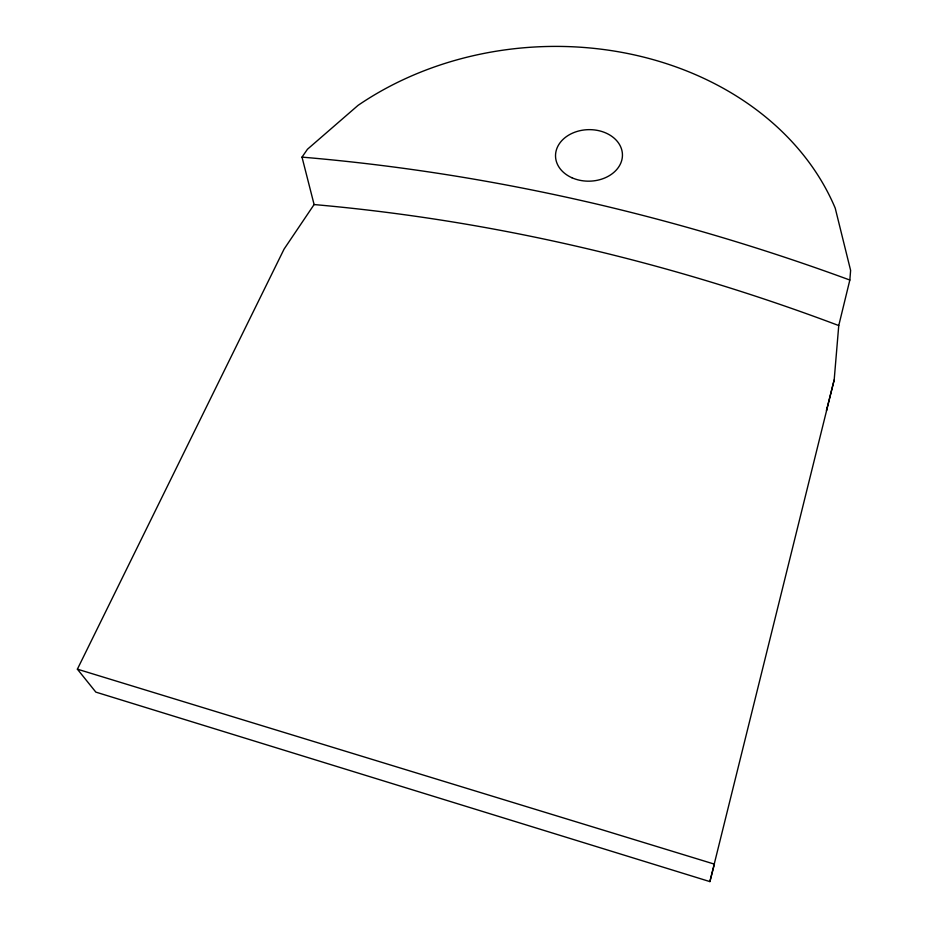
<?xml version="1.0" encoding="UTF-8"?>
<svg xmlns="http://www.w3.org/2000/svg" width="928" height="928" viewBox="0 0 928 928"><rect width="100%" height="100%" fill="white"/><g stroke="black" fill="none" stroke-linecap="round" stroke-linejoin="round"><path stroke-width="1.39" d="M709.885 881.6L834.179 379.923L838.75 325.554L849.839 280.036L850.616 270.396L835.223 208.15A302.203 245.816 -3 0 0 358.046 105.374L307.47 149.234L302.006 157.122L314.105 204.554L284.096 249.064L77.384 669.169L95.839 692.114L709.885 881.6L714.409 864.142L77.384 669.169M834.179 379.923L826.465 410.443A279.827 235.004 -2.8 0 0 827.138 407.624M302.006 157.122C489.091 172.944 673.682 215.273 849.839 280.036M314.105 204.554C493.476 220.365 670.329 262.044 838.75 325.554M571.926 177.747A33.466 25.764 -1.4 0 0 622.444 155.359A33.466 25.764 -1.4 0 0 572.588 133.11A33.466 25.764 -1.4 0 0 571.926 177.747"/></g></svg>
